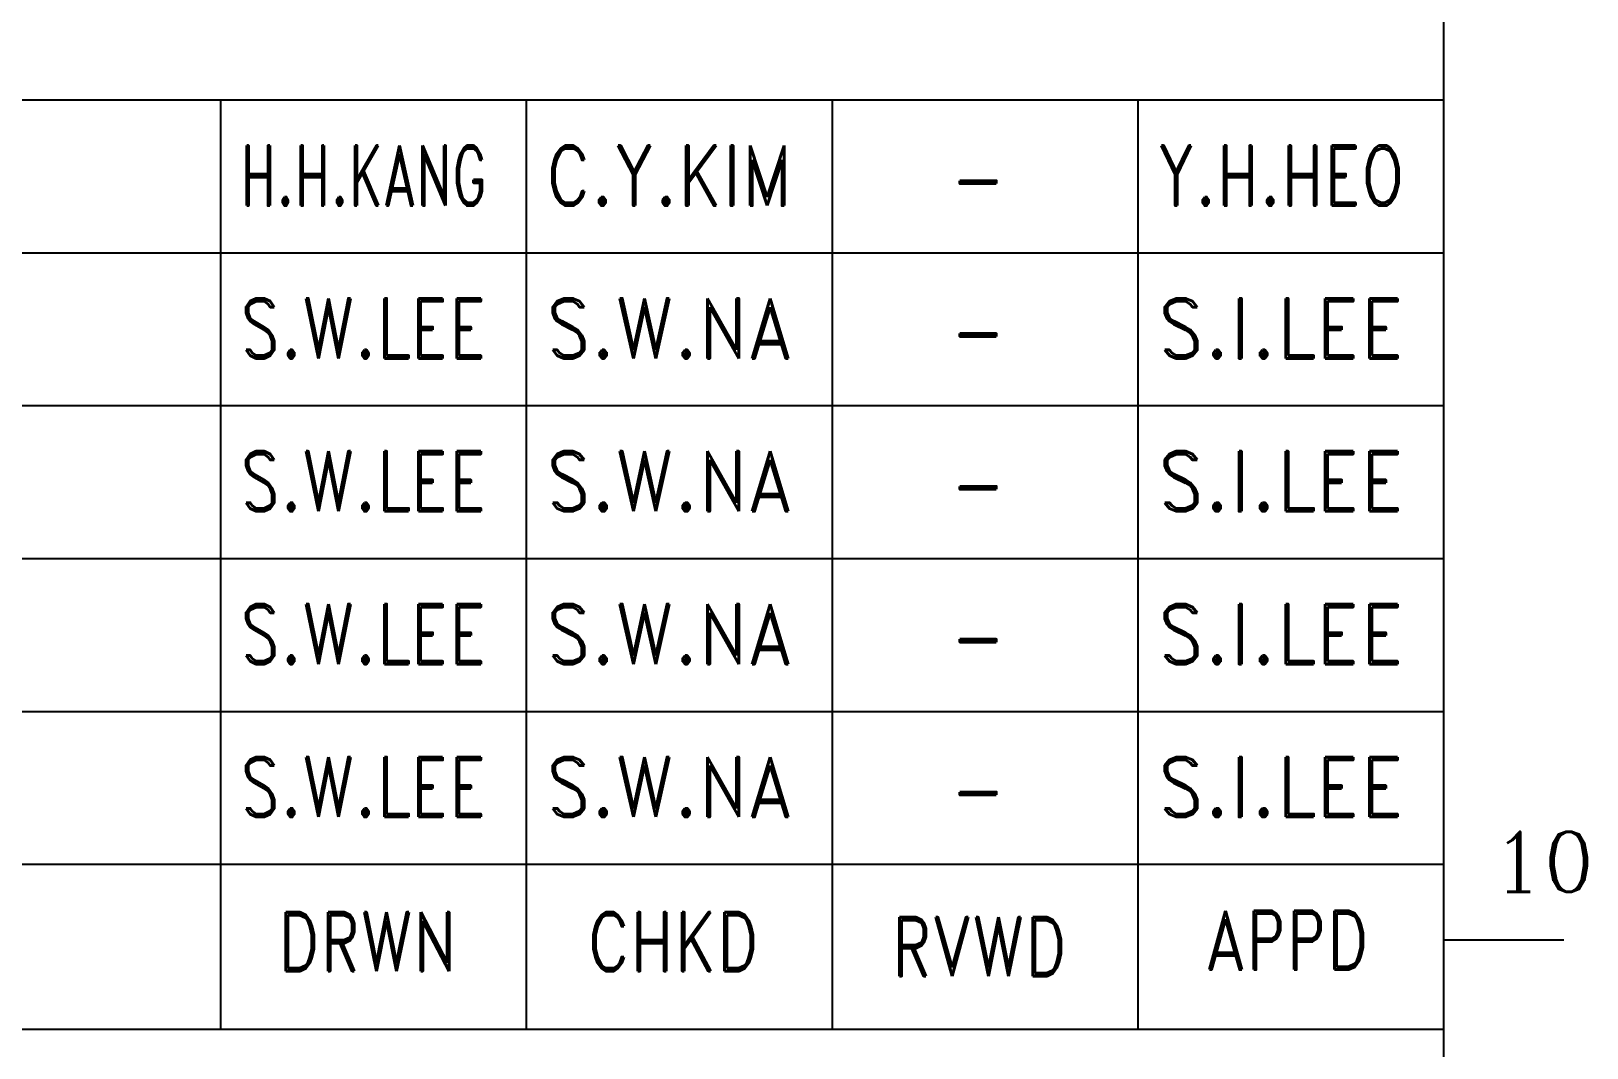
# Model space of a CAD drawing. Header units: millimetres. Extents: x 4133871 to 4440428, y -545651 to -495191.
# Drawn here: x 4433841 to 4439451, y -535573 to -531906 of the extents above; entities that cross this region are included whole.
import ezdxf
from ezdxf.enums import TextEntityAlignment as Align

# ---------------------------------------------------------------- set-up
doc = ezdxf.new("R2010")
doc.units = ezdxf.units.MM
doc.header["$LTSCALE"] = 60
doc.layers.add('1', color=7, linetype='Continuous')
doc.layers.add('TAN-TIT', color=30, linetype='Continuous')
doc.styles.add('COM', font='COMPLEX', dxfattribs={"height": 5})
doc.styles.add('KIM3', font='ROMAND.shx', dxfattribs={"width": 1.25, "height": 3})
doc.styles.add('RD6', font='ROMAND.shx', dxfattribs={"width": 0.83, "height": 6})

# ---------------------------------------------------------------- blocks, each defined once
blk = doc.blocks.new('A$C8e619059')
at = {"layer": 'TAN-TIT'}
blk.add_line((-18.379, 55.845), (-18.379, 0), dxfattribs=at)
blk = doc.blocks.new('BORDER')
at = {"layer": 'TAN-TIT'}
for p, q in [((232823, 3520), (232823, 164680)), ((232823, 44987), (193237, 44987)), ((221796, 44987), (221796, 33818)), ((225472, 44987), (225472, 33818)), ((229148, 44987), (229148, 33818)), ((232823, 43149), (193237, 43149)), ((232823, 41311), (193237, 41311)), ((232823, 39473), (193237, 39473)), ((232823, 37635), (193237, 37635)), ((232823, 35797), (193237, 35797)), ((232823, 34894), (234266, 34894)), ((193237, 33818), (232823, 33818))]:
    blk.add_line(p, q, dxfattribs=at)
at = {"xscale": 200, "yscale": 200, "zscale": 200}
blk.add_blockref('A$C8e619059', (221796, 33818), dxfattribs=at)
at = {"layer": 'TAN-TIT', "style": 'COM'}
blk.add_text('10', height=721, dxfattribs=at).set_placement((233400, 35471))
at = {"layer": 'TAN-TIT', "style": 'RD6', "width": 0.8}
for s, p in [('DRWN', (219887, 34516)), ('CHKD', (223563, 34516)), ('RVWD', (227241, 34457)), ('APPD', (230941, 34535))]:
    blk.add_text(s, height=706.9, dxfattribs=at).set_placement(p, align=Align.CENTER)

msp = doc.modelspace()

# ---------------------------------------------------------------- block references
at = {"layer": '1', "xscale": 0.3, "yscale": 0.3, "zscale": 0.3}
msp.add_blockref('BORDER', (4369087.7, -545651.2), dxfattribs=at)

# ---------------------------------------------------------------- texts
at = {"style": 'KIM3'}
for s, width, p, p2 in [('H.H.KANG', 0.587257, (4434595.1, -532535), (4435484.3, -532535)), ('C.Y.KIM', 0.770775, (4435697.9, -532535), (4436587.1, -532535)), ('Y.H.HEO', 0.701844, (4437903.4, -532535), (4438792.6, -532535)), ('S.W.LEE', 0.71939, (4434595.1, -533086.4), (4435484.3, -533086.4)), ('S.W.NA', 0.799323, (4435697.9, -533086.4), (4436587.1, -533086.4)), ('S.I.LEE', 0.838125, (4437903.4, -533086.4), (4438792.6, -533086.4)), ('S.W.LEE', 0.71939, (4434595.1, -533637.7), (4435484.3, -533637.7)), ('S.W.NA', 0.799323, (4435697.9, -533637.7), (4436587.1, -533637.7)), ('S.I.LEE', 0.838125, (4437903.4, -533637.7), (4438792.6, -533637.7)), ('S.W.LEE', 0.71939, (4434595.1, -534189.1), (4435484.3, -534189.1)), ('S.W.NA', 0.799323, (4435697.9, -534189.1), (4436587.1, -534189.1)), ('S.I.LEE', 0.838125, (4437903.4, -534189.1), (4438792.6, -534189.1)), ('S.W.LEE', 0.71939, (4434595.1, -534740.5), (4435484.3, -534740.5)), ('S.W.NA', 0.799323, (4435697.9, -534740.5), (4436587.1, -534740.5)), ('S.I.LEE', 0.838125, (4437903.4, -534740.5), (4438792.6, -534740.5))]:
    msp.add_text(s, height=216.31, dxfattribs=dict(at, width=width)).set_placement(p, p2, align=Align.FIT)
at = {"style": 'KIM3', "width": 0.83}
for p in [(4437255.9, -532548.2), (4437255.9, -533099.5), (4437255.9, -533650.9), (4437255.9, -534202.3), (4437255.9, -534753.7)]:
    msp.add_text('-', height=216.3, dxfattribs=at).set_placement(p, align=Align.CENTER)

doc.saveas('drawing.dxf')
